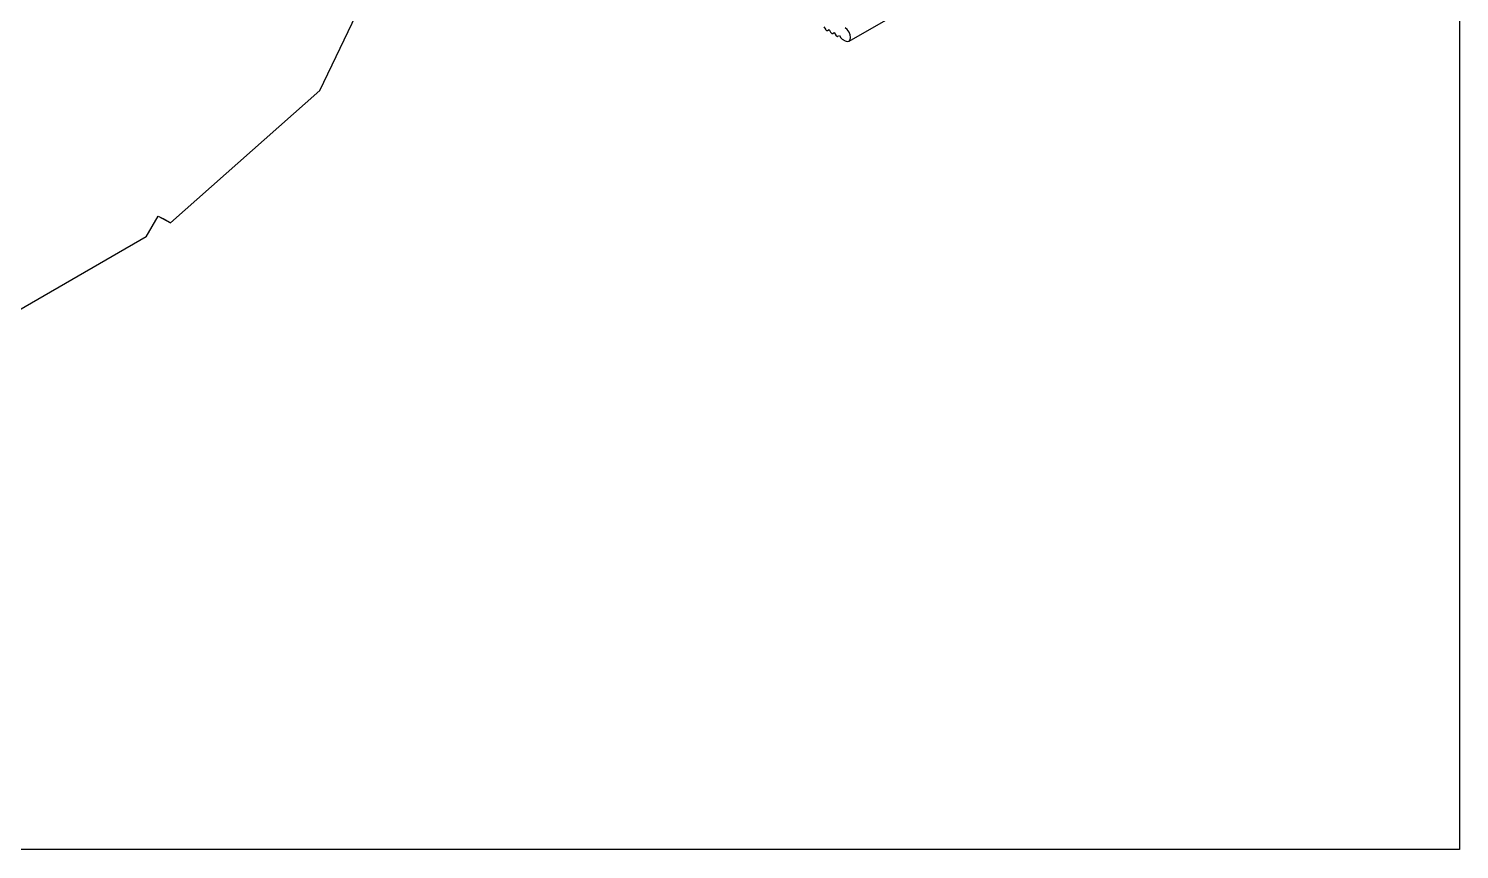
# Model space of a CAD drawing. Extents: x -3.7 to 11.6, y -13.5 to 0.3.
# Drawn here: x 6.45 to 11.64, y -13.53 to -10.55 of the extents above; entities that cross this region are included whole.
import ezdxf

# ---------------------------------------------------------------- set-up
doc = ezdxf.new("R2010")
doc.units = 0
doc.header["$LTSCALE"] = 0.5
doc.header["$MEASUREMENT"] = 0
doc.layers.add('Brackets', color=181, linetype='CONTINUOUS')
doc.layers.add('Housing', color=150, linetype='CONTINUOUS')
doc.layers.add('Text-Unprinted', color=131, linetype='CONTINUOUS', plot=False)

msp = doc.modelspace()

# ---------------------------------------------------------------- linework, layer by layer
at = {"layer": 'Brackets', "transparency": 16777216}
for p, q in [((7.5103, -10.7763), (7.8518, -10.0652)), ((7.5103, -10.7763), (6.968, -11.2572)), ((6.8803, -11.3078), (6.9241, -11.2319)), ((6.9241, -11.2319), (6.968, -11.2572)), ((6.9241, -11.2319), (6.9426, -11.2426)), ((6.968, -11.2572), (6.9426, -11.2426)), ((6.8803, -11.3078), (5.9073, -11.8695))]:
    msp.add_line(p, q, dxfattribs=at)
at = {"layer": 'Housing', "transparency": 16777216}
for p, q in [((9.4298, -10.5976), (11.6437, -9.3196)), ((9.3384, -10.5454), (9.3439, -10.5547)), ((9.3518, -10.5592), (9.3573, -10.556)), ((9.3519, -10.5592), (9.3572, -10.5558)), ((9.3519, -10.5592), (9.3573, -10.556)), ((9.3572, -10.5558), (9.3627, -10.5651)), ((9.3706, -10.5696), (9.3761, -10.5664)), ((9.3707, -10.5696), (9.376, -10.5662)), ((9.3707, -10.5696), (9.3761, -10.5664)), ((9.376, -10.5662), (9.3816, -10.5756)), ((9.3895, -10.58), (9.395, -10.5768)), ((9.3896, -10.58), (9.3948, -10.5766)), ((9.3896, -10.58), (9.395, -10.5768)), ((9.3948, -10.5766), (9.4004, -10.586)), ((9.4044, -10.5901), (9.4159, -10.5965))]:
    msp.add_line(p, q, dxfattribs=at)
at = {"layer": 'Housing', "transparency": 16777216, "flags": 128}
for points in [[(9.3439, -10.5547), (9.3448, -10.556), (9.3458, -10.5572), (9.3468, -10.5581), (9.3479, -10.5589), (9.349, -10.5594), (9.3501, -10.5596), (9.3511, -10.5595), (9.3519, -10.5592)], [(9.3627, -10.5651), (9.3636, -10.5664), (9.3646, -10.5676), (9.3657, -10.5686), (9.3668, -10.5693), (9.3679, -10.5698), (9.3689, -10.57), (9.3699, -10.5699), (9.3707, -10.5696)], [(9.3816, -10.5756), (9.3824, -10.5768), (9.3834, -10.578), (9.3845, -10.579), (9.3856, -10.5797), (9.3867, -10.5802), (9.3877, -10.5804), (9.3887, -10.5803), (9.3896, -10.58)], [(9.4159, -10.5965), (9.4236, -10.5989), (9.43, -10.5975), (9.4342, -10.5924), (9.4357, -10.5844), (9.4341, -10.5746), (9.4297, -10.5646), (9.4232, -10.5559), (9.4155, -10.5497)]]:
    msp.add_lwpolyline(points, dxfattribs=at)
at = {"layer": 'Housing', "transparency": 16777216}
msp.add_arc((9.4103, -10.5804), 0.0113, 209.4706, 238.9954, dxfattribs=at)
at = {"layer": 'Text-Unprinted', "ltscale": 0.5, "transparency": 16777216}
msp.add_lwpolyline([(0, 0), (11.6437, 0), (11.6437, -13.5292), (0, -13.5292)], close=True, dxfattribs=at)

doc.saveas('drawing.dxf')
